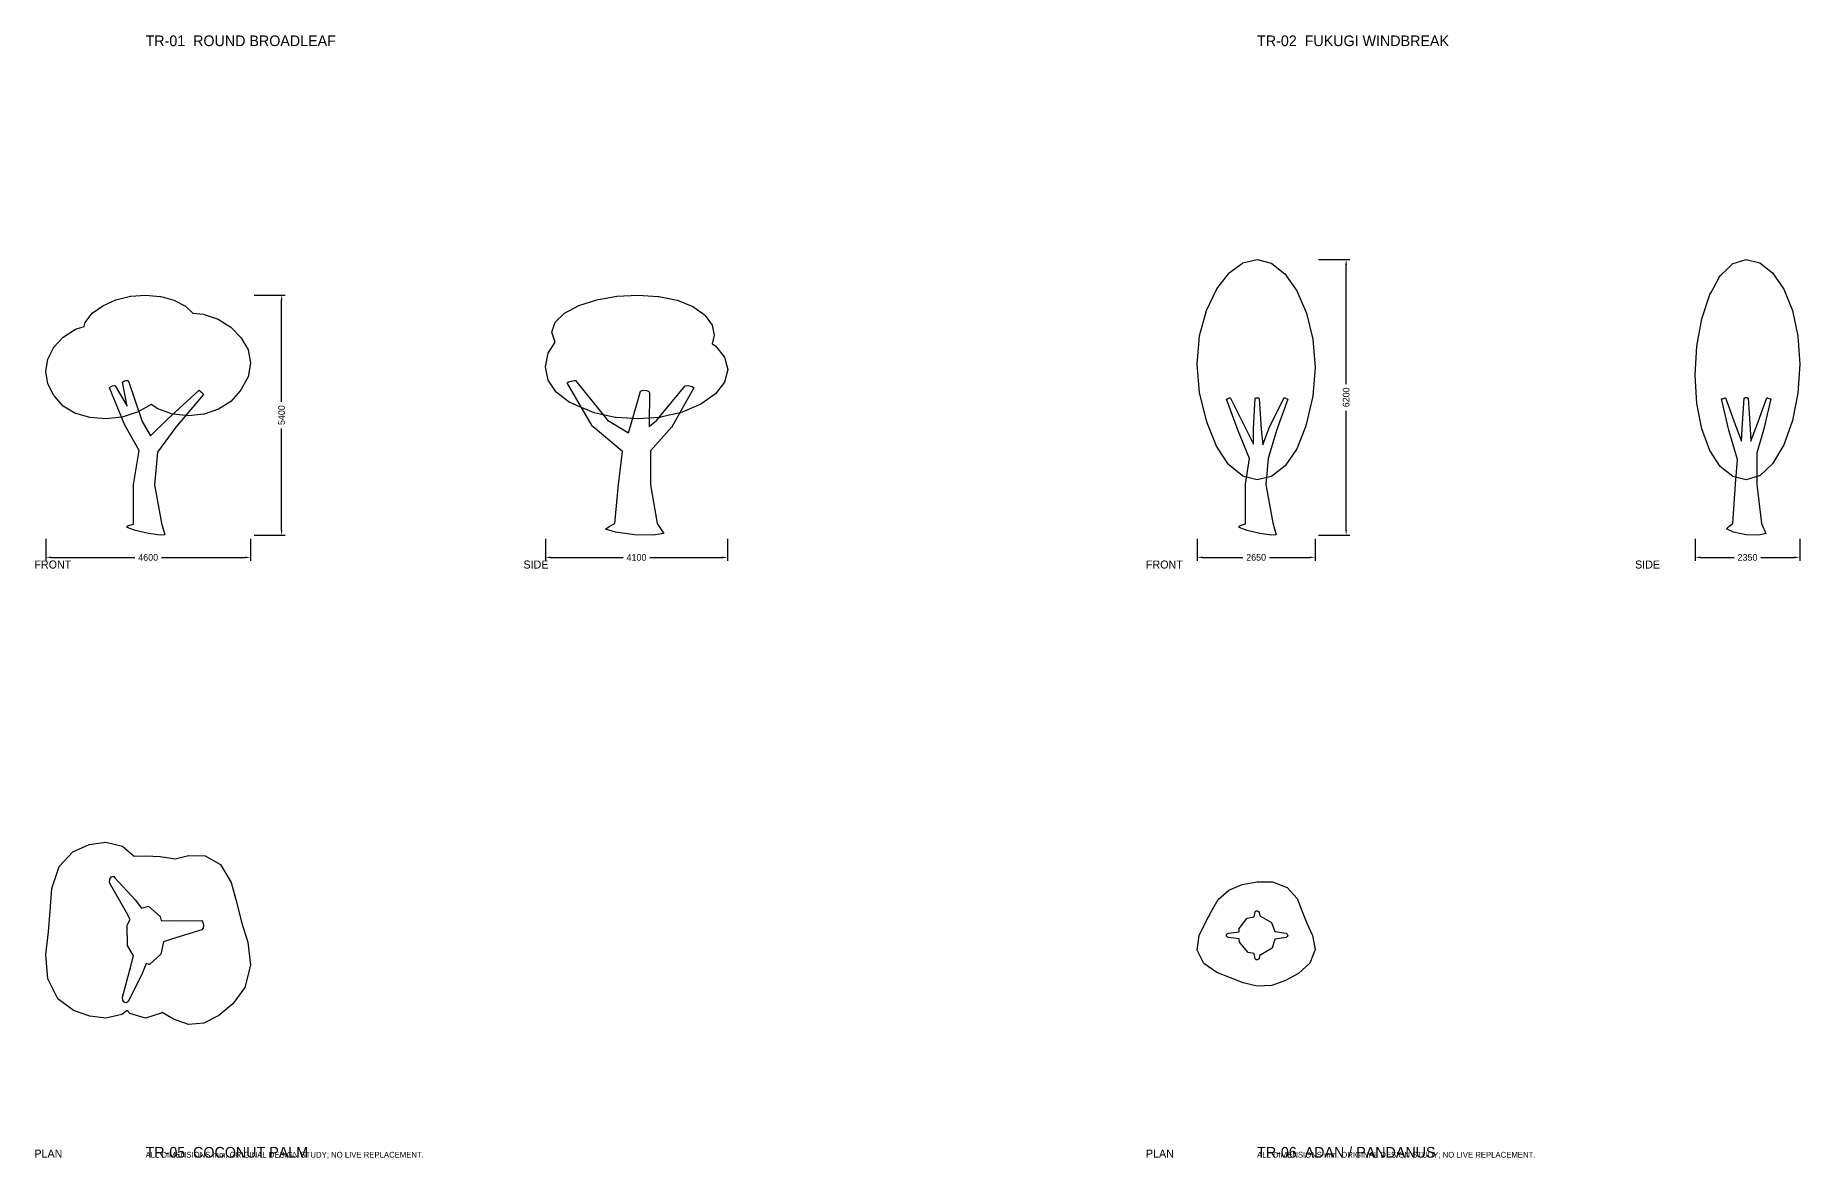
# Model space of a CAD drawing. Header units: millimetres. Extents: x -2783 to 88383, y -39024 to 11253.
# Drawn here: x -2480 to 37204, y -14024 to 11244 of the extents above; entities that cross this region are included whole.
import ezdxf

# ---------------------------------------------------------------- set-up
doc = ezdxf.new("R2010")
doc.units = ezdxf.units.MM
for name, color, linetype in [('BARK', 32, 'Continuous'), ('CROWN', 3, 'Continuous'), ('DIMS', 8, 'Continuous'), ('TEXT', 7, 'Continuous')]:
    doc.layers.add(name, color=color, linetype=linetype)
doc.dimstyles.get("Standard").update_dxf_attribs({"dimtxt": 2.5, "dimasz": 2.5, "dimexe": 1.25, "dimexo": 0.625, "dimtad": 1, "dimcen": 2.5, "dimazin": 3, "dimtfac": 1, "dimtmove": 0, "dimatfit": 3})

# ---------------------------------------------------------------- blocks, each defined once
blk = doc.blocks.new('_CLOSEDFILLED')
at = {"color": 0, "linetype": 'BYBLOCK'}
blk.add_solid([(-1, 0.16), (0, 0), (-1, -0.16)], dxfattribs=at)
blk = doc.blocks.new('*D1')
for p, q in [((-2241, -80), (-2241, -580)), ((2359, -80), (2359, -580)), ((-2121, -500), (-241, -500)), ((359, -500), (2239, -500))]:
    blk.add_line(p, q)
at = {"layer": 'Defpoints'}
for p in [(-2241, 0), (2359, 0), (-2241, -500)]:
    blk.add_point(p, dxfattribs=at)
at = {"layer": 'DIMS', "xscale": 120, "yscale": 120, "rotation": 180}
blk.add_blockref('_CLOSEDFILLED', (-2241, -500), dxfattribs=at)
at = {"layer": 'DIMS', "xscale": 120, "yscale": 120}
blk.add_blockref('_CLOSEDFILLED', (2359, -500), dxfattribs=at)
at = {"layer": 'DIMS', "insert": (59, -500), "char_height": 150, "attachment_point": 5}
blk.add_mtext('4600', dxfattribs=at)
blk = doc.blocks.new('*D2')
for p, q in [((2439, 5400), (3139, 5400)), ((3059, 3000), (3059, 5280)), ((3059, 120), (3059, 2400)), ((2439, 0), (3139, 0))]:
    blk.add_line(p, q)
at = {"layer": 'Defpoints'}
for p in [(2359, 5400), (2359, 0), (3059, 0)]:
    blk.add_point(p, dxfattribs=at)
at = {"layer": 'DIMS', "xscale": 120, "yscale": 120}
for p, rotation in [((3059, 5400), 90), ((3059, 0), 270)]:
    blk.add_blockref('_CLOSEDFILLED', p, dxfattribs=dict(at, rotation=rotation))
at = {"layer": 'DIMS', "insert": (3059, 2700), "char_height": 150, "attachment_point": 5, "rotation": 90}
blk.add_mtext('5400', dxfattribs=at)
blk = doc.blocks.new('*D3')
for p, q in [((8992, -80), (8992, -580)), ((13092, -80), (13092, -580)), ((9112, -500), (10742, -500)), ((11342, -500), (12972, -500))]:
    blk.add_line(p, q)
at = {"layer": 'Defpoints'}
for p in [(8992, 0), (13092, 0), (8992, -500)]:
    blk.add_point(p, dxfattribs=at)
at = {"layer": 'DIMS', "xscale": 120, "yscale": 120, "rotation": 180}
blk.add_blockref('_CLOSEDFILLED', (8992, -500), dxfattribs=at)
at = {"layer": 'DIMS', "xscale": 120, "yscale": 120}
blk.add_blockref('_CLOSEDFILLED', (13092, -500), dxfattribs=at)
at = {"layer": 'DIMS', "insert": (11042, -500), "char_height": 150, "attachment_point": 5}
blk.add_mtext('4100', dxfattribs=at)
blk = doc.blocks.new('*D4')
for p, q in [((23653, -80), (23653, -580)), ((26303, -80), (26303, -580)), ((23773, -500), (24678, -500)), ((25278, -500), (26183, -500))]:
    blk.add_line(p, q)
at = {"layer": 'Defpoints'}
for p in [(23653, 0), (26303, 0), (23653, -500)]:
    blk.add_point(p, dxfattribs=at)
at = {"layer": 'DIMS', "xscale": 120, "yscale": 120, "rotation": 180}
blk.add_blockref('_CLOSEDFILLED', (23653, -500), dxfattribs=at)
at = {"layer": 'DIMS', "xscale": 120, "yscale": 120}
blk.add_blockref('_CLOSEDFILLED', (26303, -500), dxfattribs=at)
at = {"layer": 'DIMS', "insert": (24978, -500), "char_height": 150, "attachment_point": 5}
blk.add_mtext('2650', dxfattribs=at)
blk = doc.blocks.new('*D5')
for p, q in [((26383, 6200), (27083, 6200)), ((27003, 3400), (27003, 6080)), ((27003, 120), (27003, 2800)), ((26383, 0), (27083, 0))]:
    blk.add_line(p, q)
at = {"layer": 'Defpoints'}
for p in [(26303, 6200), (26303, 0), (27003, 0)]:
    blk.add_point(p, dxfattribs=at)
at = {"layer": 'DIMS', "xscale": 120, "yscale": 120}
for p, rotation in [((27003, 6200), 90), ((27003, 0), 270)]:
    blk.add_blockref('_CLOSEDFILLED', p, dxfattribs=dict(at, rotation=rotation))
at = {"layer": 'DIMS', "insert": (27003, 3100), "char_height": 150, "attachment_point": 5, "rotation": 90}
blk.add_mtext('6200', dxfattribs=at)
blk = doc.blocks.new('*D6')
for p, q in [((34854, -80), (34854, -580)), ((37204, -80), (37204, -580)), ((34974, -500), (35729, -500)), ((36329, -500), (37084, -500))]:
    blk.add_line(p, q)
at = {"layer": 'Defpoints'}
for p in [(34854, 0), (37204, 0), (34854, -500)]:
    blk.add_point(p, dxfattribs=at)
at = {"layer": 'DIMS', "xscale": 120, "yscale": 120, "rotation": 180}
blk.add_blockref('_CLOSEDFILLED', (34854, -500), dxfattribs=at)
at = {"layer": 'DIMS', "xscale": 120, "yscale": 120}
blk.add_blockref('_CLOSEDFILLED', (37204, -500), dxfattribs=at)
at = {"layer": 'DIMS', "insert": (36029, -500), "char_height": 150, "attachment_point": 5}
blk.add_mtext('2350', dxfattribs=at)

msp = doc.modelspace()

# ---------------------------------------------------------------- linework, layer by layer
at = {"layer": 'BARK'}
for points in [[(-268.9, 250.1), (-269, 1140.3), (-269, 1141.3), (-145.5, 1901.1), (-467.9, 2472), (-809.3, 3312.8), (-787, 3337.8), (-745.1, 3360.4), (-703.4, 3370.1), (-681.2, 3362.3), (-413.9, 2902.9), (-515.9, 3444.2), (-489.2, 3465.4), (-443.7, 3479.8), (-400.6, 3480.6), (-380.1, 3467.6), (-78.2, 2556.7), (110.7, 2235.1), (487.5, 2601.4), (1204.5, 3260), (1229.1, 3241.1), (1264.4, 3209.9), (1294, 3180.8), (1303.9, 3167.6), (682.7, 2426.9), (269.3, 1870.4), (202.6, 1134), (359.4, 273.4), (435.4, 11.3), (326.2, 0), (64.2, 37.3), (-227.7, 105.7), (-413.1, 173.3), (-405.2, 208.4), (-268.9, 250.1)], [(10345.4, 138.3), (10424.4, 194.6), (10550.9, 263.5), (10640.3, 1138.3), (10726, 1883.7), (10064.3, 2439.4), (10043.3, 2459.4), (9480.6, 3427.8), (9514.1, 3446.7), (9577, 3467.6), (9639.9, 3480.6), (9673.4, 3479.8), (10391.4, 2586.2), (10862.3, 2302), (10923.2, 2506.9), (11122.8, 3209.9), (11135.4, 3241.1), (11191.1, 3260), (11263.8, 3257.6), (11319.5, 3235.1), (11332.1, 3203), (11326.9, 2493.7), (11328.3, 2447), (11494, 2576), (12132.8, 3360.4), (12166.7, 3370.1), (12230.4, 3362.3), (12294.1, 3340.7), (12327.9, 3315.3), (11859.4, 2477.8), (11837.4, 2440.2), (11360.2, 1897.4), (11359.7, 1135.5), (11510, 263.5), (11654.6, 37.3), (11427.2, 0), (11000, 11.3), (10572.8, 65.9), (10345.4, 138.3)], [(24826.4, 1722.2), (24573.9, 2350.6), (24313.3, 3061.4), (24331.5, 3069.2), (24359.2, 3081), (24383.7, 3091.4), (24393.3, 3095.5), (24733.3, 2419.9), (24920.1, 2043.9), (24915.5, 2390.6), (24957.8, 3082.1), (24977.6, 3088.6), (25007.8, 3090), (25034.4, 3085.8), (25044.9, 3078), (25089.7, 2387), (25125.4, 2033.2), (25269.9, 2413.6), (25609.2, 3094.5), (25627.3, 3086.7), (25655.1, 3074.9), (25679.5, 3064.5), (25689.2, 3060.4), (25432.9, 2352.8), (25250.6, 1721.1), (25199.3, 1141.7), (25353.6, 275.2), (25428.5, 11.4), (25320.9, 0), (25063.2, 37.5), (24775.9, 106.5), (24593.5, 174.5), (24601.3, 209.8), (24735.4, 251.8), (24735.3, 1148.1), (24735.4, 1149.1), (24826.4, 1722.2)], [(35445.6, 3065.9), (35460.7, 3070.1), (35474, 3073.8), (35489.1, 3078), (35504.3, 3082.1), (35521.1, 3086.8), (35532.7, 3090), (35779.9, 2410.8), (35896.9, 2112.7), (35909.4, 2390.4), (35954.7, 3081), (35958.8, 3083.7), (35960.2, 3086.7), (35966.4, 3088.7), (35970.4, 3091.4), (35978.1, 3092.5), (35984.3, 3094.5), (35992.4, 3094.5), (36000, 3095.5), (36007.6, 3094.5), (36015.7, 3094.5), (36021.9, 3092.5), (36029.6, 3091.4), (36033.6, 3088.7), (36033.6, 3088.7), (36039.8, 3086.7), (36041.2, 3083.7), (36045.3, 3081), (36090.6, 2390.4), (36103.1, 2112.7), (36220.1, 2410.8), (36467.3, 3090), (36478.9, 3086.8), (36487.9, 3084.3), (36510.9, 3078), (36539.3, 3070.1), (36554.4, 3065.9), (36393, 2358.5), (36241.8, 1849.5), (36241.5, 1143.3), (36342.4, 265.3), (36439.5, 37.5), (36286.8, 0), (36000, 11.4), (35713.2, 66.4), (35560.5, 139.3), (35613.5, 195.9), (35698.4, 265.3), (35758.5, 1146), (35801.3, 1704.4), (35607, 2358.5), (35445.6, 3065.9)], [(-430.3, -10519.4), (-477.4, -10507.7), (-511.2, -10456.5), (-515.9, -10389.5), (-337.9, -9722.2), (-273.8, -9459.1), (-405.2, -9227.3), (-413.1, -8772.7), (-346.5, -8647.5), (-430.3, -8484), (-787, -7855.4), (-809.3, -7803.5), (-801.6, -7735.7), (-767.6, -7683.8), (-723.1, -7672.1), (-689, -7705.9), (-235.9, -8204), (-90.2, -8387.2), (64.2, -8345.4), (326.2, -8572.8), (349.7, -8664.6), (592.6, -8673.1), (1257.8, -8667.9), (1289.7, -8704.3), (1303.9, -8772.6), (1294, -8840.9), (1264.4, -8877.2), (604.7, -9076.8), (403, -9146.8), (341, -9427.2), (87, -9654.6), (14.5, -9635.1), (-94.8, -9896.3), (-391.9, -10485.9), (-430.3, -10519.4)], [(24359.2, -9045.3), (24331.5, -9039.8), (24313.3, -9015.7), (24313.3, -8984.3), (24331.5, -8960.2), (24359.2, -8954.7), (24595.3, -8919.8), (24593.5, -8847.4), (24775.9, -8613.5), (24933.5, -8584.5), (24957.8, -8474), (24977.6, -8450.8), (25007.8, -8445.6), (25034.4, -8460.7), (25044.9, -8489.1), (25060.6, -8561), (25063.2, -8560.5), (25320.9, -8713.2), (25396.4, -8914.6), (25655.1, -8954.7), (25679.5, -8970.4), (25689.2, -9000), (25679.5, -9029.6), (25655.1, -9045.3), (25401, -9084.7), (25335.5, -9286.8), (25085.6, -9439.5), (25061.5, -9435.1), (25044.9, -9510.9), (25034.4, -9539.3), (25007.8, -9554.4), (24977.6, -9549.2), (24957.8, -9526), (24932.6, -9411.5), (24795.6, -9386.5), (24601.3, -9152.6), (24599.4, -9080.8), (24359.2, -9045.3)]]:
    msp.add_lwpolyline(points, close=True, dxfattribs=at)
at = {"layer": 'CROWN'}
for points in [[(23707.8, 4482.7), (23861.9, 5056.9), (24092.2, 5538.1), (24358, 5881.9), (24358.2, 5882.2), (24372, 5900), (24587, 6056.7), (24669.2, 6119.4), (24679.5, 6124.1), (25000, 6200), (25319.7, 6118.8), (25329.7, 6111.8), (25622.4, 5879.9), (25892.1, 5498), (26109.6, 4996.7), (26253, 4407.8), (26303.3, 3769.7), (26253, 3125.2), (26109.6, 2518.9), (26086.8, 2440.7), (25891.9, 1941.8), (25634.1, 1562.2), (25329.7, 1325), (25317.5, 1320.2), (25000, 1244.4), (24681.7, 1325.6), (24669.2, 1332.6), (24358.2, 1590.5), (24087.5, 1998.5), (23876.9, 2525.8), (23861.9, 2579.1), (23707.8, 3200.1), (23653.3, 3849.9), (23707.8, 4482.7)], [(35004.7, 4868.2), (35183.6, 5412.3), (35202.4, 5450.5), (35271.5, 5571.2), (35418.6, 5837.1), (35434.7, 5856.2), (35556.9, 5971.3), (35696.9, 6107.3), (35706.6, 6112.4), (36000, 6200), (36305.1, 6123.9), (36593.6, 5899), (36845.3, 5536.2), (37039.9, 5054), (37162.3, 4479.1), (37203.9, 3846.1), (37162.3, 3196.5), (37039.9, 2576.2), (36845.3, 2032.1), (36593.6, 1607.3), (36305.1, 1337.1), (36294.1, 1332), (36000, 1244.4), (35696.9, 1320.5), (35418.6, 1545.4), (35183.6, 1908.2), (35004.7, 2390.3), (34892.3, 2965.3), (34853.9, 3598.3), (34892.3, 4247.9), (35004.7, 4868.2)], [(-2064, 4225.8), (-1852.4, 4454.3), (-1573.6, 4630.6), (-1383.5, 4695), (-1360.3, 4787), (-1201.3, 4990.2), (-961.9, 5161.8), (-668.2, 5291.7), (-342, 5372.6), (-330.7, 5373.7), (0, 5400), (329.2, 5370.7), (339.7, 5368.4), (374.6, 5358), (635.2, 5284.8), (895.3, 5148), (1063.3, 4995), (1305, 4968.1), (1315.8, 4964.9), (1629.5, 4856.2), (1918.6, 4677.1), (2151.8, 4442.1), (2305.5, 4166.1), (2359.4, 3866.9), (2305.5, 3564.8), (2151.8, 3280.5), (2127.3, 3243.9), (1918.4, 3010), (1642.1, 2832), (1315.8, 2720.8), (1302.7, 2718.6), (962.4, 2683), (621.2, 2721.1), (607.8, 2724.4), (274.5, 2845.3), (126.4, 2942.9), (-169.3, 2772.3), (-522.8, 2654.5), (-536.5, 2652.1), (-891.5, 2614.1), (-1257, 2647.5), (-1587.6, 2746.1), (-1854.1, 2905.1), (-2041, 3116.3), (-2064, 3143), (-2195.8, 3401.1), (-2240.6, 3680.2), (-2195.8, 3961.6), (-2064, 4225.8)], [(9054.6, 4091.1), (9212.5, 4343.4), (9138.7, 4569.8), (9212.5, 4791.6), (9424.2, 4993.9), (9747.7, 5164.3), (10150.4, 5293), (10601.8, 5372.9), (11076.1, 5400), (11532.2, 5370.2), (11547.1, 5368.1), (11953.2, 5283.1), (11976.6, 5274.9), (12305.1, 5144.5), (12330.3, 5128.2), (12563.7, 4964.3), (12587.2, 4939.8), (12740.5, 4724.3), (12791, 4497.7), (12747.3, 4305.8), (12816.1, 4259.8), (13021.9, 4003.9), (13092.4, 3725.5), (13021.9, 3443.3), (12816.1, 3177), (12490.9, 2945.6), (12071.5, 2766.3), (12030.6, 2755), (11774.9, 2696.6), (11589.1, 2652.9), (11570.3, 2649.9), (11076.1, 2614.1), (10583.3, 2647.2), (10565, 2649.1), (10093.1, 2752.1), (9933.6, 2817.8), (9906.6, 2824.1), (9767.6, 2886.3), (9693, 2917), (9683.4, 2923.9), (9526.1, 2994.2), (9236.5, 3220.3), (9054.6, 3489.8), (8992.4, 3786.5), (9054.6, 4091.1)], [(-2109.1, -7943.3), (-1944.5, -7455), (-1636.8, -7123.2), (-1268.7, -6960.4), (-891.5, -6907.6), (-520.6, -6993.2), (-253.4, -7220.2), (0, -7209), (327.3, -7229.9), (668.2, -7283), (962.4, -7203.1), (1336.8, -7208.6), (1687.2, -7406.1), (1927.1, -7810.4), (2050.3, -8278.6), (2161, -8705.5), (2301.2, -9152.2), (2359.4, -9672.8), (2231.1, -10171), (1960.7, -10540.8), (1646.3, -10799.9), (1313.5, -10975), (962.4, -11007.6), (628.9, -10883.5), (376.9, -10734.8), (353.1, -10751.4), (0, -10861.3), (-354.4, -10757.8), (-413.1, -10693), (-534.5, -10782.3), (-891.5, -10864.4), (-1254.8, -10815.1), (-1622, -10689), (-1971.7, -10430.7), (-2200.4, -9978), (-2240.6, -9428.2), (-2182.2, -8923.9), (-2148.5, -8454.1), (-2109.1, -7943.3)], [(23697.2, -9000), (23838.5, -8713.4), (23973.7, -8454.3), (24127, -8196), (24362.1, -7982.6), (24667.1, -7856), (25000, -7796.1), (25349.3, -7799.5), (25676.2, -7921.5), (25900, -8171.2), (26014.9, -8460.4), (26118.2, -8724.1), (26249, -9000), (26303.3, -9321.6), (26183.6, -9629.3), (25931.4, -9857.7), (25638.1, -10017.7), (25327.6, -10125.9), (25000, -10146.1), (24688.8, -10069.4), (24400.3, -9956.6), (24095.6, -9832.9), (23805, -9635.4), (23653.3, -9332.3), (23697.2, -9000)]]:
    msp.add_lwpolyline(points, close=True, dxfattribs=at)

# ---------------------------------------------------------------- texts
at = {"layer": 'TEXT'}
for s, height, p in [('TR-01  ROUND BROADLEAF', 240, (0, 11000)), ('TR-02  FUKUGI WINDBREAK', 240, (25000, 11000)), ('FRONT', 180, (-2500, -750)), ('SIDE', 180, (8500, -750)), ('FRONT', 180, (22500, -750)), ('SIDE', 180, (33500, -750)), ('PLAN', 180, (-2500, -14000)), ('ALL DIMENSIONS mm. ORIGINAL DESIGN STUDY; NO LIVE REPLACEMENT.', 130, (0, -14000)), ('TR-05  COCONUT PALM', 240, (0, -14000)), ('PLAN', 180, (22500, -14000)), ('ALL DIMENSIONS mm. ORIGINAL DESIGN STUDY; NO LIVE REPLACEMENT.', 130, (25000, -14000)), ('TR-06  ADAN / PANDANUS', 240, (25000, -14000))]:
    msp.add_text(s, height=height, dxfattribs=at).set_placement(p)

# ---------------------------------------------------------------- dimensions: what is measured, and where the dimension line sits
at = {"layer": 'DIMS'}
for base, p1, p2, picture, middle in [((27003.3, 0), (26303.3, 0), (26303.3, 6200), '*D5', (27003.3, 3100)), ((3059.4, 0), (2359.4, 0), (2359.4, 5400), '*D2', (3059.4, 2700))]:
    dim = msp.add_linear_dim(base=base, p1=p1, p2=p2, angle=90, dimstyle='Standard', override={"dimtxt": 150, "dimasz": 120, "dimexe": 80, "dimexo": 80, "dimdec": 0}, dxfattribs=at)
    dim.commit()
    dim.dimension.update_dxf_attribs({"geometry": picture, "text_midpoint": middle})
for base, p1, p2, picture, middle in [((-2240.6, -500), (-2240.6, 0), (2359.4, 0), '*D1', (59.4, -500)), ((8992.4, -500), (8992.4, 0), (13092.4, 0), '*D3', (11042.4, -500)), ((23653.3, -500), (23653.3, 0), (26303.3, 0), '*D4', (24978.3, -500)), ((34853.9, -500), (34853.9, 0), (37203.9, 0), '*D6', (36028.9, -500))]:
    dim = msp.add_linear_dim(base=base, p1=p1, p2=p2, dimstyle='Standard', override={"dimtxt": 150, "dimasz": 120, "dimexe": 80, "dimexo": 80, "dimdec": 0}, dxfattribs=at)
    dim.commit()
    dim.dimension.update_dxf_attribs({"geometry": picture, "text_midpoint": middle})

doc.saveas('drawing.dxf')
